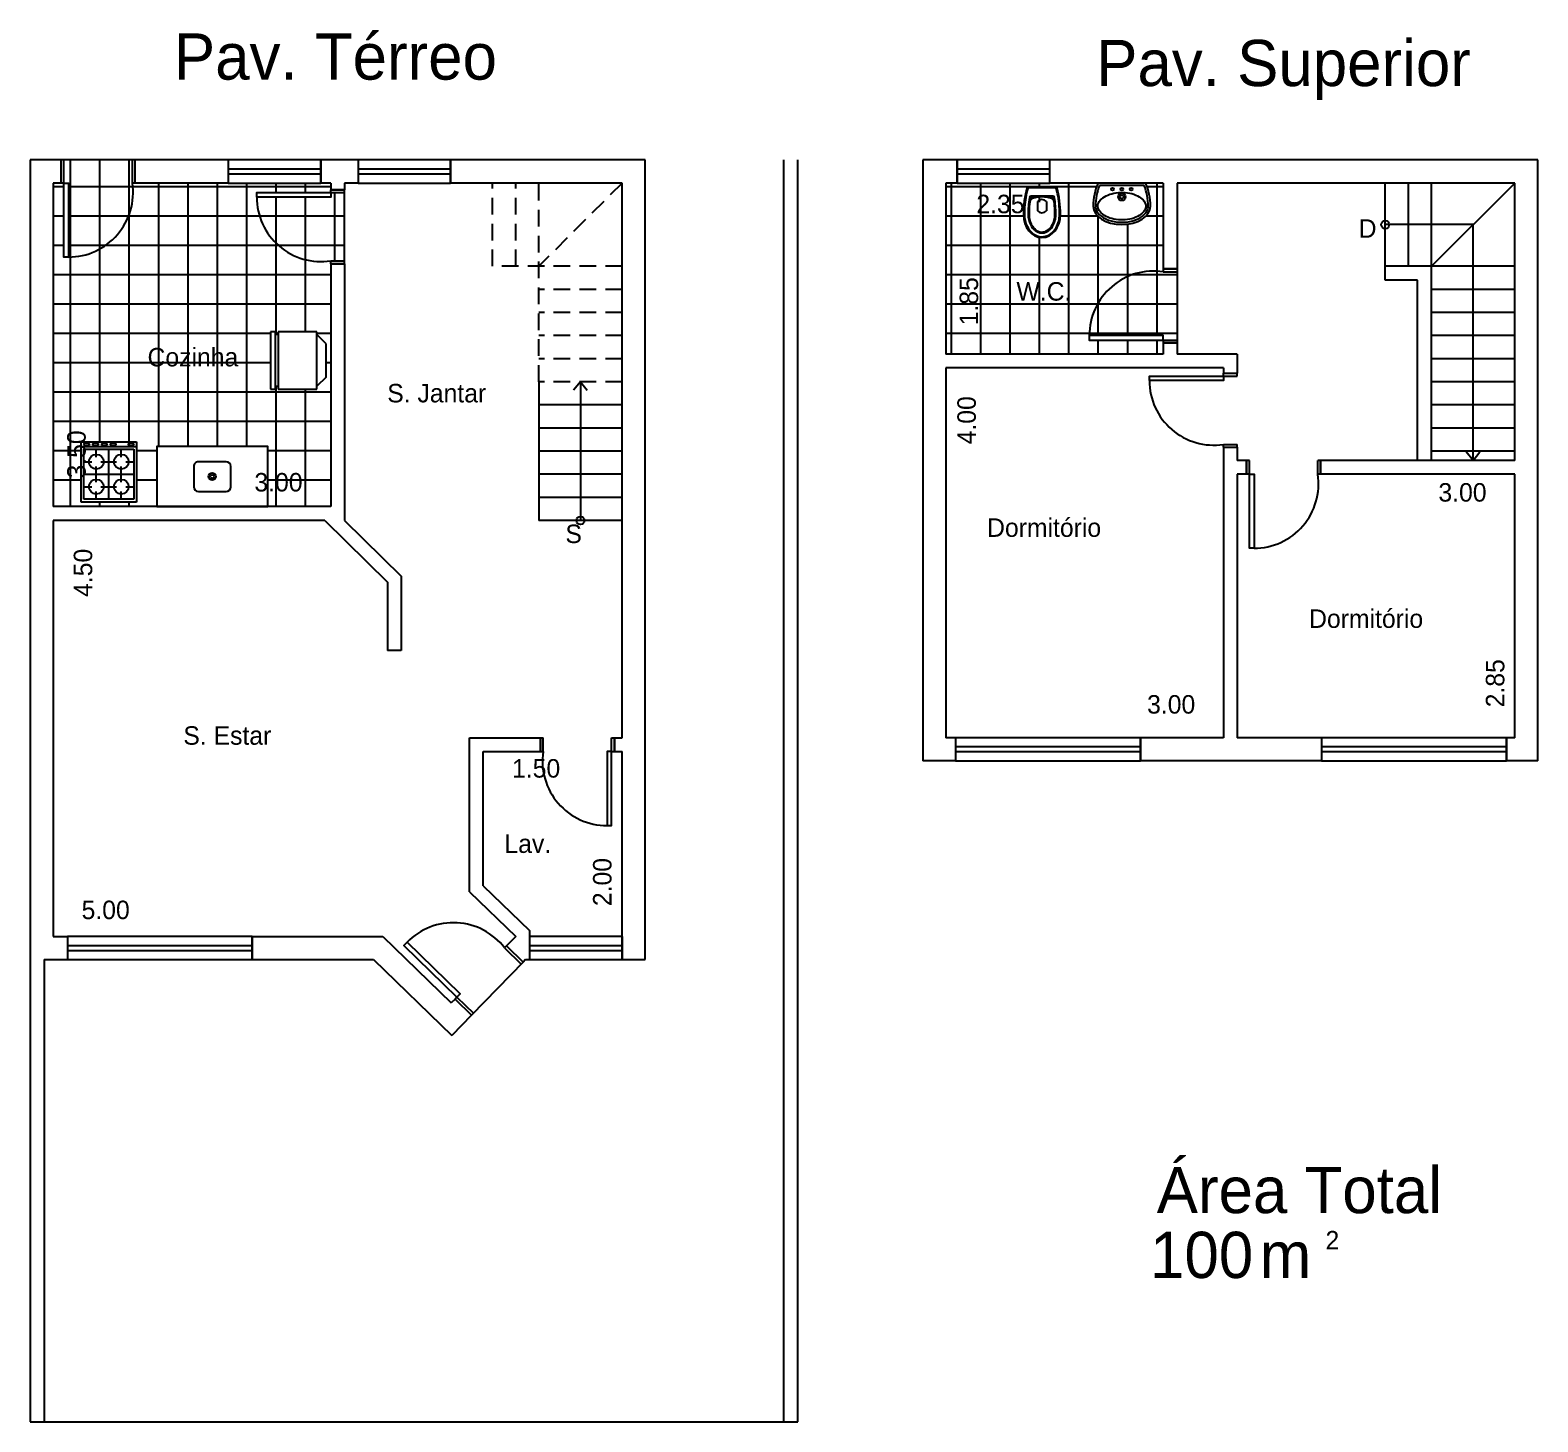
# Model space of a CAD drawing. Extents: x 0 to 16.3, y 0 to 15.1.
import ezdxf

# ---------------------------------------------------------------- set-up
doc = ezdxf.new("R2010")
doc.units = 0
doc.linetypes.add('ACAD_ISO02W100', pattern=[15, 12, -3])
doc.layers.get('0').update_dxf_attribs({"linetype": 'CONTINUOUS'})
doc.layers.get('DEFPOINTS').update_dxf_attribs({"linetype": 'CONTINUOUS'})
for name, color, linetype in [('BLOCO', 5, 'CONTINUOUS'), ('BLOCOS', 5, 'CONTINUOUS'), ('HACHURA', 1, 'CONTINUOUS'), ('PAREDE', 7, 'CONTINUOUS'), ('PONTILHADO', 8, 'ACAD_ISO02W100')]:
    doc.layers.add(name, color=color, linetype=linetype)
doc.styles.add('PADRÃO', font='', dxfattribs={"height": 0.2})
doc.styles.get('PADRÃO').set_extended_font_data('AvantGarde Bk BT')
doc.dimstyles.new('PADRÃOS', dxfattribs={"dimtxt": 0.15, "dimasz": 0.1, "dimexe": 1.25, "dimexo": 0.625, "dimgap": 0.1, "dimtad": 0, "dimjust": 1, "dimzin": 1, "dimdsep": 46, "dimtxsty": 'PADRÃO', "dimcen": 2.5, "dimse1": 1, "dimse2": 1, "dimsd1": 1, "dimsd2": 1, "dimclrt": 1, "dimadec": 0, "dimazin": 0, "dimtfac": 1, "dimtdec": 4, "dimtmove": 0, "dimatfit": 3, "dimfxl": 1, "dimtolj": 1, "dimtzin": 0, "dimarcsym": 0})
pattern_1 = [(0, (-140.8505000979963, -157.7695430990753), (0, 0.3175), []), (90, (-140.8505000979963, -157.7695430990753), (-0.3175, 1.944062586693024e-17), [])]

# ---------------------------------------------------------------- blocks, each defined once
blk = doc.blocks.new('J1')
at = {"layer": 'BLOCO'}
for p, q in [((0, 0.25), (0, 0)), ((1, 0.25), (0, 0.25)), ((1, 0), (1, 0.25)), ((1, 0.1500000000000057), (0, 0.1500000000000057)), ((0, 0.09999999999999432), (1, 0.09999999999999432)), ((0, 0), (1, 0))]:
    blk.add_line(p, q, dxfattribs=at)
blk = doc.blocks.new('P80D25')
at = {"layer": 'BLOCO', "ltscale": 0.015}
for p, q in [((0, 0.2499999999999716), (0, 0)), ((0, 0.25), (0.03000000000000114, 0.25)), ((0.03000000000000114, 0.2499999999999716), (0.03000000000000114, 0)), ((0.7700000000000102, 0.2499999999999716), (0.7700000000000102, -2.842170943040401e-14)), ((0.7700000000000102, 0.2499999999999716), (0.8000000000000114, 0.2499999999999716)), ((0.8000000000000114, 0.2499999999999716), (0.8000000000000114, -2.842170943040401e-14)), ((0, 0), (0.8000000000000114, -2.842170943040401e-14))]:
    blk.add_line(p, q, dxfattribs=at)
at = {"layer": 'BLOCO'}
blk.add_lwpolyline([(0.7700000000000102, 0.2499999999999716), (0.7199999999999989, 0.2499999999999716), (0.7199999999999989, 1.049999999999983), (0.7700000000000102, 1.049999999999983)], close=True, dxfattribs=at)
at = {"layer": 'BLOCO', "ltscale": 0.015}
blk.add_arc((0.7199999999999989, 0.3524374999999793), 0.6975625000000036, 89.99999999999959, 188.444460412286, dxfattribs=at)
blk = doc.blocks.new('P80D15')
at = {"layer": 'BLOCO', "ltscale": 0.015}
for p, q in [((0, 0.1500000000000057), (0, 0)), ((0, 0.1500000000000341), (0.03000000000000114, 0.1500000000000341)), ((0, 2.842170943040401e-14), (0.03000000000000114, 0)), ((0.03000000000000114, 0.1500000000000057), (0.03000000000000114, 0)), ((0.7700000000000102, 0.1500000000000057), (0.7700000000000102, 0)), ((0.7700000000000102, 0.1500000000000057), (0.8000000000000114, 0.1500000000000057)), ((0.7699999999999818, 0), (0.8000000000000114, 0)), ((0.8000000000000114, 0.1500000000000057), (0.8000000000000114, 0))]:
    blk.add_line(p, q, dxfattribs=at)
at = {"layer": 'BLOCO'}
blk.add_lwpolyline([(0.7700000000000102, 0.1500000000000057), (0.7199999999999989, 0.1500000000000057), (0.7199999999999989, 0.950000000000017), (0.7700000000000102, 0.950000000000017)], close=True, dxfattribs=at)
at = {"layer": 'BLOCO', "ltscale": 0.015}
blk.add_arc((0.7199999999999989, 0.2524375000000134), 0.6975625000000036, 89.99999999999959, 188.444460412286, dxfattribs=at)
blk = doc.blocks.new('P80E15')
at = {"layer": 'BLOCO', "ltscale": 0.015}
for p, q in [((0.03000000000000114, 0.1500000000000057), (0, 0.1500000000000057)), ((0, 0.1500000000000057), (0, 0)), ((0.03000000000000114, 2.842170943040401e-14), (0, 0)), ((0.03000000000000114, 0.1500000000000057), (0.03000000000000114, 0)), ((0.8000000000000114, 0.1500000000000341), (0.7700000000000102, 0.1500000000000341)), ((0.7700000000000102, 0.1500000000000057), (0.7700000000000102, 0)), ((0.8000000000000114, 2.842170943040401e-14), (0.7700000000000102, 5.684341886080801e-14)), ((0.8000000000000114, 0.1500000000000057), (0.8000000000000114, 0))]:
    blk.add_line(p, q, dxfattribs=at)
at = {"layer": 'BLOCO'}
blk.add_lwpolyline([(0.03000000000000114, 0.1500000000000057), (0.0800000000000125, 0.1500000000000057), (0.0800000000000125, 0.950000000000017), (0.03000000000000114, 0.950000000000017)], close=True, dxfattribs=at)
at = {"layer": 'BLOCO', "ltscale": 0.015}
blk.add_arc((0.0800000000000125, 0.2524375000000134), 0.6975625000000036, 351.555539587714, 90.00000000000041, dxfattribs=at)
blk = doc.blocks.new('P80E25')
at = {"layer": 'BLOCO', "ltscale": 0.015}
for p, q in [((0.03000000000000114, 0.25), (0, 0.25)), ((0, 0.25), (0, 0)), ((0.03000000000000114, 0.25), (0.03000000000000114, 0)), ((0.8000000000000114, 0.2500000000000284), (0.7700000000000102, 0.2500000000000284)), ((0.7700000000000102, 0.25), (0.7700000000000102, 2.842170943040401e-14)), ((0.8000000000000114, 0.25), (0.8000000000000114, 2.842170943040401e-14)), ((0.8000000000000114, 2.842170943040401e-14), (0, 0))]:
    blk.add_line(p, q, dxfattribs=at)
at = {"layer": 'BLOCO'}
blk.add_lwpolyline([(0.03000000000000114, 0.25), (0.0800000000000125, 0.25), (0.0800000000000125, 1.050000000000011), (0.03000000000000114, 1.050000000000011)], close=True, dxfattribs=at)
at = {"layer": 'BLOCO', "ltscale": 0.015}
blk.add_arc((0.0800000000000125, 0.3524375000000077), 0.6975625000000036, 351.555539587714, 90.00000000000041, dxfattribs=at)
blk = doc.blocks.new('J2')
at = {"layer": 'BLOCO'}
for p, q in [((0, 0.25), (0, 0)), ((2, 0.25), (0, 0.25)), ((2, 0), (2, 0.25)), ((2, 0.1500000000000057), (0, 0.1500000000000057)), ((0, 0.09999999999999432), (2, 0.09999999999999432)), ((0, 0), (2, 0))]:
    blk.add_line(p, q, dxfattribs=at)
blk = doc.blocks.new('BOLA')
at = {"layer": 'PAREDE', "ltscale": 0.015}
blk.add_circle((0, 0), 0.04372254359887506, dxfattribs=at)
blk = doc.blocks.new('SETA')
at = {"layer": 'PAREDE', "ltscale": 0.015}
for q in [(-0.07329951123824685, -0.09103539160554419), (0.07329951123824685, -0.09103539160554419)]:
    blk.add_line((0, 0), q, dxfattribs=at)
blk = doc.blocks.new('*D21')
at = {"layer": 'DEFPOINTS', "color": 0, "linetype": 'ByBlock', "ltscale": 0.015}
for p in [(141.1005000979963, 171.1695430990754), (141.3522945463978, 171.1695430990754), (141.1005000979963, 167.6695430990754)]:
    blk.add_point(p, dxfattribs=at)
at = {"color": 1, "linetype": 'ByBlock', "ltscale": 0.015, "insert": (141.3522945463978, 168.2342409012732), "char_height": 0.2, "attachment_point": 5, "rotation": 90, "style": 'PADRÃO'}
blk.add_mtext('\\A1;3.50', dxfattribs=at)
blk = doc.blocks.new('*D22')
at = {"layer": 'DEFPOINTS', "color": 0, "linetype": 'ByBlock', "ltscale": 0.015}
for p in [(141.1005000979963, 167.9320319878493), (141.1005000979963, 167.6695430990754), (144.1005000979963, 167.6695430990753)]:
    blk.add_point(p, dxfattribs=at)
at = {"color": 1, "linetype": 'ByBlock', "ltscale": 0.015, "insert": (143.5358022957985, 167.9320319878493), "char_height": 0.2, "attachment_point": 5, "style": 'PADRÃO'}
blk.add_mtext('\\A1;3.00', dxfattribs=at)
blk = doc.blocks.new('*D23')
at = {"layer": 'DEFPOINTS', "color": 0, "linetype": 'ByBlock', "ltscale": 0.015}
for p in [(147.037975958657, 165.0195430990753), (147.2505000979963, 165.0195430990753), (147.2505000979963, 163.0195430990754)]:
    blk.add_point(p, dxfattribs=at)
at = {"color": 1, "linetype": 'ByBlock', "ltscale": 0.015, "insert": (147.037975958657, 163.6086227694051), "char_height": 0.2, "attachment_point": 5, "rotation": 90, "style": 'PADRÃO'}
blk.add_mtext('\\A1;2.00', dxfattribs=at)
blk = doc.blocks.new('*D24')
at = {"layer": 'DEFPOINTS', "color": 0, "linetype": 'ByBlock', "ltscale": 0.015}
for p in [(145.7505000979963, 165.0195430990753), (147.2505000979963, 165.0195430990753), (147.2505000979963, 164.8369429400691)]:
    blk.add_point(p, dxfattribs=at)
at = {"color": 1, "linetype": 'ByBlock', "ltscale": 0.015, "insert": (146.3217226254688, 164.8369429400691), "char_height": 0.2, "attachment_point": 5, "style": 'PADRÃO'}
blk.add_mtext('\\A1;1.50', dxfattribs=at)
blk = doc.blocks.new('*D25')
at = {"layer": 'DEFPOINTS', "color": 0, "linetype": 'ByBlock', "ltscale": 0.015}
for p in [(146.1005000979963, 163.3060980085934), (141.1005000979963, 163.0195430990753), (146.1005000979963, 163.0195430990753)]:
    blk.add_point(p, dxfattribs=at)
at = {"color": 1, "linetype": 'ByBlock', "ltscale": 0.015, "insert": (141.6669149331611, 163.3060980085934), "char_height": 0.2, "attachment_point": 5, "style": 'PADRÃO'}
blk.add_mtext('\\A1;5.00', dxfattribs=at)
blk = doc.blocks.new('*D26')
at = {"layer": 'DEFPOINTS', "color": 0, "linetype": 'ByBlock', "ltscale": 0.015}
for p in [(141.1005000979963, 167.5195430990753), (141.1005000979963, 163.0195430990753), (141.423065728707, 163.0195430990753)]:
    blk.add_point(p, dxfattribs=at)
at = {"color": 1, "linetype": 'ByBlock', "ltscale": 0.015, "insert": (141.423065728707, 166.9534029891852), "char_height": 0.2, "attachment_point": 5, "rotation": 90, "style": 'PADRÃO'}
blk.add_mtext('\\A1;4.50', dxfattribs=at)
blk = doc.blocks.new('LAVAT')
at = {"layer": 'BLOCOS'}
for p, q in [((-0.2573623180961135, 0), (0.2573623180960993, 0)), ((-0.2410322495695425, 0.02500000000000568), (0.2410322495695283, 0.02500000000000568))]:
    blk.add_line(p, q, dxfattribs=at)
for centre, radius in [((-2.842170943040401e-14, 0.1500000000000057), 0.04), ((-2.842170943040401e-14, 0.1500000000000057), 0.02), ((-0.09999999999999432, 0.06499999999999773), 0.015), ((0, 0.06499999999999773), 0.015), ((0.09999999999999432, 0.06499999999999773), 0.015)]:
    blk.add_circle(centre, radius, dxfattribs=at)
for centre, radius, start, end in [((0.3099999999999739, 0.25), 0.6200000000000045, 180, 203.779994731564), ((0.3099999999999739, 0.25), 0.5951987399818819, 180.0000000000055, 202.2113997706397), ((-0.3099999999999739, 0.25), 0.5951987399818819, 337.7886002293573, 359.9999999999946), ((-0.3099999999999739, 0.25), 0.6200000000000045, 336.2200052684331, 7.016477563892661e-15)]:
    blk.add_arc(centre, radius, start, end, dxfattribs=at)
blk.add_ellipse((-2.842170943040401e-14, 0.25), major_axis=(0.3100000000000023, 0), ratio=0.645161290322576, start_param=0, end_param=3.141592653589793, dxfattribs=at)
for points, knots in [([(0.2849999999999824, 0.2500000000000284), (0.2849999999999682, 0.300317964642403), (0.2452497040517159, 0.3541887687748044), (0.1008916727811169, 0.4227595909021034), (3.167234224576987e-05, 0.4339558931305021), (-0.1743068501371283, 0.3989778962069579), (-0.2442601782461509, 0.3532994974840165), (-0.2803506487652356, 0.2860131679577762), (-0.2851229441039038, 0.2679846562883483), (-0.285198739981908, 0.2499999999999716)], [0, 0, 0, 0, 0.9361481793933827, 0.9361481793933827, 1.872296358786765, 1.872296358786765, 2.808444538180148, 2.808444538180148, 3.13938546545754, 3.13938546545754, 3.13938546545754, 3.13938546545754]), ([(0.2599999999999625, 0.2500000000000284), (0.2599999999999625, 0.2784978981889878), (0.242078010852012, 0.3126567214920613), (0.1643569005752425, 0.3704649949829673), (0.1030052039381815, 0.3920693254798095), (-0.02877373062847255, 0.4037223597623836), (-0.0976825814684048, 0.3936467971219031), (-0.2034406750199054, 0.3477822861136133), (-0.2396263539294523, 0.3143366745038918), (-0.2661732608932681, 0.2526194074667387), (-0.2627272874450739, 0.2240541362115209), (-0.2158391141528142, 0.162032776211305), (-0.168127663237712, 0.1314918993692231), (-0.04805875393354597, 0.09792981637818343), (0.02266607553652022, 0.095757041570522), (0.1477154277714732, 0.1225128520000851), (0.2007272141554637, 0.1503951910720218), (0.2508407150234859, 0.2045307616155014), (0.2599999999999767, 0.2286312563089723), (0.2599999999999625, 0.2500000000000284)], [0, 0, 0, 0, 0.718091798041799, 0.718091798041799, 1.436183596083598, 1.436183596083598, 2.154275394125397, 2.154275394125397, 2.872367192167196, 2.872367192167196, 3.590458990208995, 3.590458990208995, 4.308550788250794, 4.308550788250794, 5.026642586292593, 5.026642586292593, 5.744734384334392, 5.744734384334392, 6.283185307179586, 6.283185307179586, 6.283185307179586, 6.283185307179586])]:
    blk.add_open_spline(points, degree=3, knots=knots, dxfattribs=at)
blk = doc.blocks.new('VASOSAN')
at = {"layer": 'BLOCOS'}
for p, q in [((-0.04999870165021036, 0.1999637913173729), (-0.04999870165021036, 0.300036208682684)), ((0.05000129834978395, 0.2000000000000171), (0.05000129834978395, 0.3000000000000398)), ((-0.1449592708755176, 0.04000000000002046), (0.1449618675667352, 0.04000000000002046)), ((-0.144958964094414, 0.05000000000001137), (0.144958964094414, 0.05000000000001137)), ((-0.1156907586723577, 0.1400000000000148), (0.1156608751354042, 0.1400000000000148)), ((-0.1156899891503542, 0.1500000000000057), (0.1156563640565906, 0.1500000000000057))]:
    blk.add_line(p, q, dxfattribs=at)
for centre, radius, start, end in [((-1.681254687468936e-05, 0.2500000000000284), 0.07072348561596478, 44.98962509969003, 134.9688828081831), ((-1.681254687468936e-05, 0.2500000000000284), 0.07072348561596478, 225.0311171918169, 315.01037490031), ((-0.1449592708755176, 0.06000000000784667), 0.02, 195.5363314444965, 269.9999999879495), ((-0.1449589640944282, 0.0600000000000307), 0.01, 195.5346797106506, 270), ((-0.1156907586724003, 0.1599999999999966), 0.02, 189.3867869031125, 270.0000000001221), ((-0.1156899891503826, 0.1599999999999113), 0.01, 189.3843767903272, 270.0000000002443), ((0.1156563640566048, 0.1599999999999397), 0.01, 269.9999999999185, 350.5758748885445), ((0.1156608751354185, 0.1600000000000534), 0.02, 269.9999999999593, 350.5771305827586), ((0.1449589640941156, 0.06000000000059913), 0.01, 270.0000000017912, 344.483103753554), ((0.1449618675666784, 0.06000000000008754), 0.02, 270.0000000001221, 344.463668535786)]:
    blk.add_arc(centre, radius, start, end, dxfattribs=at)
for centre, major_axis, ratio, start_param, end_param in [((1.298349786793551e-06, 0.3400000000000034), (0, 0.25), 0.8000000000000114, 4.71238898038469, 7.853981633974483), ((1.298349786793551e-06, 0.3400000000000034), (0, 0.5), 0.4000000000000057, 1.570796326794897, 2.178171401941273), ((1.298349786793551e-06, 0.3400000000000034), (0, 0.5), 0.4000000000000057, 4.10501390519934, 4.71238898038469), ((3.162615456631102e-06, 0.2000000000000171), (-0.1315416254084454, 0), 0.380107846735427, 0, 3.141592653589793)]:
    blk.add_ellipse(centre, major_axis=major_axis, ratio=ratio, start_param=start_param, end_param=end_param, dxfattribs=at)
for points, knots in [([(0.1900012983497845, 0.3400000000000034), (0.1900012983497845, 0.3848761319792686), (0.1797393390216371, 0.4296688513161939), (0.1275724019719462, 0.5345347987748141), (0.06728061332151469, 0.5774883381547511), (-0.05557463358574921, 0.5822833263597715), (-0.1176873313140447, 0.5442092108278018), (-0.1772271428546759, 0.4396819034496957), (-0.1899987016502109, 0.3899119131999385), (-0.1899987016502109, 0.3400000000000034)], [4.71238898038469, 4.71238898038469, 4.71238898038469, 4.71238898038469, 5.268704666077937, 5.268704666077937, 6.251971787216637, 6.251971787216637, 7.235238908355337, 7.235238908355337, 7.853981633974483, 7.853981633974483, 7.853981633974483, 7.853981633974483]), ([(0.1500012983497925, 0.3400000000000034), (0.1500012983497925, 0.3788440209133057), (0.1410350669412708, 0.4175642631073231), (0.09785548235792874, 0.5046356523495774), (0.05186252916044509, 0.5365242863162791), (-0.035906470330346, 0.5428969122828846), (-0.08268716521656927, 0.5186239494114204), (-0.136675398657502, 0.4336095243094746), (-0.1499987016502189, 0.3869668551708401), (-0.1499987016502189, 0.3400000000000034)], [4.71238898038469, 4.71238898038469, 4.71238898038469, 4.71238898038469, 5.267303564860582, 5.267303564860582, 6.225165062483076, 6.225165062483076, 7.18302656010557, 7.18302656010557, 7.853981633974483, 7.853981633974483, 7.853981633974483, 7.853981633974483]), ([(0.1400012983497874, 0.3400000000000034), (0.1400012983497874, 0.3772837390730786), (0.1313244408788421, 0.4146147677288923), (0.08614040026922964, 0.5057958350239744), (0.03502463044166859, 0.5349710805647021), (-0.04931088296146413, 0.5246485128546965), (-0.08846614740087944, 0.4978919085569657), (-0.1301770436703151, 0.4186244413023701), (-0.139998701650228, 0.3793231752999873), (-0.139998701650228, 0.3400000000000034)], [4.71238898038469, 4.71238898038469, 4.71238898038469, 4.71238898038469, 5.266984672173268, 5.266984672173268, 6.376176055750425, 6.376176055750425, 7.268653195712185, 7.268653195712185, 7.853981633974483, 7.853981633974483, 7.853981633974483, 7.853981633974483]), ([(-0.1899987016502109, 0.3400000000000034), (-0.1899987016502109, 0.2628456380244302), (-0.1826597402104682, 0.1857481592563204), (-0.1646350625580055, 0.0962993025843275), (-0.1598779088782436, 0.07633152029333701), (-0.1545936493339752, 0.05732178411361133)], [1.570796326794897, 1.570796326794897, 1.570796326794897, 1.570796326794897, 2.037455774227855, 2.037455774227855, 2.178171373096618, 2.178171373096618, 2.178171373096618, 2.178171373096618]), ([(0.1255213970934932, 0.158362586435743), (0.1304959230626253, 0.1883329397418549), (0.1342856674288981, 0.2197754344096836), (0.1388984311594896, 0.280892952358073), (0.1400012983497874, 0.3104504303007616), (0.1400012983497874, 0.3400000000000034)], [4.319424209334854, 4.319424209334854, 4.319424209334854, 4.319424209334854, 4.526146784234752, 4.526146784234752, 4.71238898038469, 4.71238898038469, 4.71238898038469, 4.71238898038469]), ([(0.1353910129756457, 0.1567256052765629), (0.1406375926198677, 0.1883393074453181), (0.1445703338030171, 0.2215366219332111), (0.1489940345178695, 0.2833246268364178), (0.1500012983497925, 0.3116621455754114), (0.1500012983497925, 0.3400000000000034)], [4.319414935773391, 4.319414935773391, 4.319414935773391, 4.319414935773391, 4.53527739023095, 4.53527739023095, 4.71238898038469, 4.71238898038469, 4.71238898038469, 4.71238898038469]), ([(0.1545944801337669, 0.0573247746568768), (0.1714080019636555, 0.1178830224408784), (0.1827947395838834, 0.188231392050767), (0.1891612343353728, 0.2873542333339003), (0.1900012983497845, 0.3136769834079587), (0.1900012983497845, 0.3400000000000034)], [4.105016649121983, 4.105016649121983, 4.105016649121983, 4.105016649121983, 4.553177186481221, 4.553177186481221, 4.71238898038469, 4.71238898038469, 4.71238898038469, 4.71238898038469])]:
    blk.add_open_spline(points, degree=3, knots=knots, dxfattribs=at)
for points in [[(-0.1499987016502189, 0.3400000000000034), (-0.1499987016502189, 0.2771333061211863), (-0.1449377691834997, 0.2142947379843179), (-0.1354229546785177, 0.1567380311504962)], [(-0.1399987016502138, 0.3400000000000034), (-0.1399987016502138, 0.2776703725988909), (-0.1349701841103865, 0.2153313553609451), (-0.1255561557510418, 0.1583694305881238)]]:
    blk.add_open_spline(points, degree=3, dxfattribs=at)
blk = doc.blocks.new('*D29')
at = {"layer": 'DEFPOINTS', "color": 0, "linetype": 'ByBlock', "ltscale": 0.015}
for p in [(154.1067904047774, 171.1695430990754), (156.4567904047774, 171.1695430990754), (156.4567904047774, 170.9417677054498)]:
    blk.add_point(p, dxfattribs=at)
at = {"color": 1, "linetype": 'ByBlock', "ltscale": 0.015, "insert": (154.6960074377444, 170.9417677054498), "char_height": 0.2, "attachment_point": 5, "style": 'PADRÃO'}
blk.add_mtext('\\A1;2.35', dxfattribs=at)
blk = doc.blocks.new('*D30')
at = {"layer": 'DEFPOINTS', "color": 0, "linetype": 'ByBlock', "ltscale": 0.015}
for p in [(154.1067904047774, 171.1695430990754), (154.3559029308412, 171.1695430990754), (154.1067904047774, 169.3195430990754)]:
    blk.add_point(p, dxfattribs=at)
at = {"color": 1, "linetype": 'ByBlock', "ltscale": 0.015, "insert": (154.3559029308412, 169.8909029891853), "char_height": 0.2, "attachment_point": 5, "rotation": 90, "style": 'PADRÃO'}
blk.add_mtext('\\A1;1.85', dxfattribs=at)
blk = doc.blocks.new('*D31')
at = {"layer": 'DEFPOINTS', "color": 0, "linetype": 'ByBlock', "ltscale": 0.015}
for p in [(154.1067904047774, 169.1695430990754), (154.2095481749547, 165.1695430990754), (154.3313043856958, 165.1695430990754)]:
    blk.add_point(p, dxfattribs=at)
at = {"color": 1, "linetype": 'ByBlock', "ltscale": 0.015, "insert": (154.3313043856958, 168.6034029891853), "char_height": 0.2, "attachment_point": 5, "rotation": 90, "style": 'PADRÃO'}
blk.add_mtext('\\A1;4.00', dxfattribs=at)
blk = doc.blocks.new('*D32')
at = {"layer": 'DEFPOINTS', "color": 0, "linetype": 'ByBlock', "ltscale": 0.015}
for p in [(154.1067904047774, 165.5293194559396), (154.1067904047774, 165.1695430990754), (157.1067904047774, 165.1695430990754)]:
    blk.add_point(p, dxfattribs=at)
at = {"color": 1, "linetype": 'ByBlock', "ltscale": 0.015, "insert": (156.5420926025796, 165.5293194559396), "char_height": 0.2, "attachment_point": 5, "style": 'PADRÃO'}
blk.add_mtext('\\A1;3.00', dxfattribs=at)
blk = doc.blocks.new('*D33')
at = {"layer": 'DEFPOINTS', "color": 0, "linetype": 'ByBlock', "ltscale": 0.015}
for p in [(157.2567904047774, 168.0195430990754), (160.2567904047774, 168.0195430990754), (157.2567904047774, 167.8224385189984)]:
    blk.add_point(p, dxfattribs=at)
at = {"color": 1, "linetype": 'ByBlock', "ltscale": 0.015, "insert": (159.6920926025796, 167.8224385189984), "char_height": 0.2, "attachment_point": 5, "style": 'PADRÃO'}
blk.add_mtext('\\A1;3.00', dxfattribs=at)
blk = doc.blocks.new('*D34')
at = {"layer": 'DEFPOINTS', "color": 0, "linetype": 'ByBlock', "ltscale": 0.015}
for p in [(160.0458261701137, 168.0195430990753), (160.2567904047774, 168.0195430990753), (160.2567904047774, 165.1695430990754)]:
    blk.add_point(p, dxfattribs=at)
at = {"color": 1, "linetype": 'ByBlock', "ltscale": 0.015, "insert": (160.0458261701137, 165.7587601320424), "char_height": 0.2, "attachment_point": 5, "rotation": 90, "style": 'PADRÃO'}
blk.add_mtext('\\A1;2.85', dxfattribs=at)
blk = doc.blocks.new('COZINHA')
at = {"layer": 'HACHURA', "ltscale": 0.015, "style": 'PADRÃO'}
blk.add_text('Cozinha', height=0.2, dxfattribs=at).set_placement((-0.6582467478390299, -0.06847717339962855))
blk = doc.blocks.new('JANTAR')
at = {"layer": 'HACHURA', "ltscale": 0.015, "style": 'PADRÃO'}
blk.add_text('S. Jantar', height=0.2, dxfattribs=at).set_placement((-0.562251810807993, -0.02739128426412663))
blk = doc.blocks.new('ESTAR')
at = {"layer": 'HACHURA', "ltscale": 0.015, "style": 'PADRÃO'}
blk.add_text('S. Estar', height=0.2, dxfattribs=at).set_placement((-0.425116371214699, -0.06847717339962855))
blk = doc.blocks.new('WC')
at = {"layer": 'HACHURA', "ltscale": 0.015, "style": 'PADRÃO'}
blk.add_text('W.C.', height=0.2, dxfattribs=at).set_placement((-0.137135439593294, -0.09586776615662984))
blk = doc.blocks.new('DORMI')
at = {"layer": 'HACHURA', "ltscale": 0.015, "style": 'PADRÃO'}
blk.add_text('Dormitório', height=0.2, dxfattribs=at).set_placement((-0.5164404245072092, -0.06614472024716633))
blk = doc.blocks.new('SUPERIOR')
at = {"layer": 'HACHURA', "ltscale": 0.015, "style": 'PADRÃO'}
blk.add_text('Pav. Superior', height=0.5, dxfattribs=at).set_placement((-1.76903514439141, -0.191736915327283))
blk = doc.blocks.new('TÉRREO')
at = {"layer": 'HACHURA', "ltscale": 0.015, "style": 'PADRÃO'}
blk.add_text('Pav. Térreo', height=0.5, dxfattribs=at).set_placement((-1.919883222733915, -0.2465187923484109))
blk = doc.blocks.new('FOGÃO4B')
at = {"layer": 'BLOCOS'}
for p, q in [((-0.2999999999999972, 0.700000000000017), (0.2999999999999972, 0.700000000000017)), ((-0.2999999999999972, 0.05000000000001137), (-0.2999999999999829, 0.700000000000017)), ((0.2999999999999972, 0.700000000000017), (0.2999999999999972, 0.05000000000001137)), ((-0.2999999999999972, 0.6500000000000057), (0.2999999999999972, 0.6500000000000057)), ((-0.2700000000000244, 0.620000000000033), (0.2700000000000102, 0.620000000000033)), ((-0.2699999999999818, 0.0800000000000125), (-0.2700000000000244, 0.620000000000033)), ((-0.1350000000000051, 0.5350000000000534), (-0.1350000000000193, 0.620000000000033)), ((2.842170943040401e-14, 0.0800000000000125), (-1.4210854715202e-14, 0.620000000000033)), ((0.1350000000000051, 0.5350000000000534), (0.1349999999999909, 0.620000000000033)), ((0.2700000000000102, 0.620000000000033), (0.269999999999996, 0.07999999999995566)), ((-0.2700000000000244, 0.4850000000000421), (-0.1850000000000023, 0.4850000000000421)), ((-0.2700000000000244, 0.3500000000000512), (0.2700000000000102, 0.3500000000000512)), ((-0.1349999999999909, 0.2650000000000716), (-0.1350000000000051, 0.4350000000000307)), ((-0.08500000000000796, 0.4850000000000421), (0.08500000000000796, 0.4850000000000421)), ((0.1350000000000051, 0.2650000000000716), (0.1350000000000051, 0.4350000000000307)), ((0.1850000000000023, 0.4850000000000421), (0.2700000000000102, 0.4850000000000421)), ((-0.2700000000000244, 0.2150000000000603), (-0.1850000000000023, 0.2150000000000603)), ((-0.1349999999999767, 0.0800000000000125), (-0.1349999999999767, 0.1650000000000489)), ((-0.08500000000000796, 0.2150000000000603), (0.08500000000000796, 0.2150000000000603)), ((0.1350000000000335, 0.0800000000000125), (0.1350000000000193, 0.1650000000000489)), ((0.1850000000000023, 0.2150000000000603), (0.2700000000000102, 0.2150000000000603)), ((0.2999999999999972, 0.05000000000001137), (-0.2999999999999972, 0.05000000000001137)), ((0.269999999999996, 0.07999999999995566), (-0.2699999999999818, 0.0800000000000125))]:
    blk.add_line(p, q, dxfattribs=at)
for centre in [(-0.1350000000000051, 0.4850000000000421), (0.1350000000000051, 0.4850000000000421), (-0.1350000000000051, 0.2150000000000603), (0.1350000000000051, 0.2150000000000603)]:
    blk.add_circle(centre, 0.08, dxfattribs=at)
for centre in [(-0.2399999999999949, 0.6750000000000114), (-0.1439999999999912, 0.6750000000000114), (-0.04800000000000182, 0.6750000000000114), (0.04800000000000182, 0.6750000000000114), (0.2400000000000091, 0.6750000000000114)]:
    blk.add_ellipse(centre, major_axis=(-0.03000000000000114, 0), ratio=0.499999999999981, dxfattribs=at)
blk = doc.blocks.new('PIA')
at = {"layer": 'BLOCOS'}
blk.add_lwpolyline([(-0.6000000000000085, 0), (0.5999999999999943, 0), (0.5999999999999943, 0.6500000000000057), (-0.6000000000000085, 0.6500000000000057)], close=True, dxfattribs=at)
blk.add_lwpolyline([(-0.1500000000000199, 0.1649999999999352), (0.1500000000000057, 0.1649999999999636, 0.414213562373095), (0.2000000000000028, 0.214999999999975), (0.2000000000000028, 0.4349999999999454, 0.414213562373095), (0.1500000000000057, 0.4849999999999568), (-0.1500000000000057, 0.4849999999999852, 0.4142135623731188), (-0.2000000000000028, 0.4349999999999739), (-0.2000000000000171, 0.2149999999999466, 0.4142135623730711)], format="xyb", close=True, dxfattribs=at)
for radius in [0.04, 0.02]:
    blk.add_circle((0, 0.3249999999999886), radius, dxfattribs=at)
blk = doc.blocks.new('GELAD')
at = {"layer": 'BLOCOS'}
for p, q in [((0.3100000000000023, 0.6499999999999773), (-0.3100000000000023, 0.6499999999999773)), ((-0.3100000000000023, 0.6499999999999773), (-0.3100000000000023, 0.5999999999999659)), ((0.3100000000000023, 0.5999999999999659), (-0.3100000000000023, 0.5999999999999659)), ((0.3100000000000023, 0.5699999999999648), (-0.3100000000000023, 0.5699999999999648)), ((-0.3100000000000023, 0.5699999999999648), (-0.3100000000000023, 0.1499999999999773)), ((-0.2800000000000011, 0.5999999999999659), (-0.2799999999999869, 0.5699999999999932)), ((0.2800000000000153, 0.5699999999999932), (0.2800000000000011, 0.5999999999999659)), ((0.3100000000000165, 0.5999999999999659), (0.3100000000000023, 0.6499999999999773)), ((0.3100000000000023, 0.1499999999999773), (0.3100000000000165, 0.5699999999999648)), ((-0.3100000000000023, 0.1499999999999773), (0.3100000000000023, 0.1499999999999773)), ((-0.1800000000000068, 0.05000000000001137), (-0.2800000000000011, 0.1500000000000057)), ((-0.1800000000000068, 0.05000000000001137), (0.1800000000000068, 0.04999999999998295)), ((0.1800000000000068, 0.04999999999998295), (0.2800000000000011, 0.1499999999999773))]:
    blk.add_line(p, q, dxfattribs=at)
blk = doc.blocks.new('AREA')
at = {"layer": 'HACHURA', "ltscale": 0.1, "style": 'PADRÃO'}
for s, p in [('Área Total', (-2.498118662321986, 0.432649720527877)), ('m', (-1.383981738905476, -0.2692598737472736))]:
    blk.add_text(s, height=0.5, dxfattribs=at).set_placement(p)
at = {"layer": 'HACHURA', "ltscale": 0.015, "style": 'PADRÃO'}
blk.add_text('2', height=0.2, dxfattribs=at).set_placement((-0.6730096243244077, 0.03971876221811499))
blk.add_attdef('100', (-2.57025748884891, -0.2692836984217877), '', height=0.5, dxfattribs=at)

msp = doc.modelspace()

# ---------------------------------------------------------------- hatches: boundary and pattern name
at = {"layer": 'HACHURA', "ltscale": 0.015}
h = msp.add_hatch(dxfattribs=at)
h.set_pattern_fill('NET', color=256, scale=0.1, style=0)
h.set_pattern_definition(pattern_1)
h.paths.add_polyline_path([(2.449999999999989, 13.24797948361913, 0.4580704259902414), (3.250000000000034, 12.55797948361914), (3.399999999999978, 12.55797948361914), (3.400000000000006, 13.29797948361914), (3.25, 13.29797948361914), (3.25, 13.24797948361913)])
h.paths.add_polyline_path([(1.105060164573729, 13.40000000000012), (1.105060164573729, 13.65000000000007), (0.3650601645737198, 13.65000000000009), (0.3650601645737197, 13.40000000000009), (0.415060164573731, 13.40000000000009), (0.415060164573731, 12.60000000000008, 0.4580704259902399)])
h.paths.add_polyline_path([(0.4150601645737312, 12.60000000000008), (0.3650601645737196, 12.60000000000008), (0.3650601645737197, 13.40000000000009), (0.3350601645737186, 13.40000000000009), (0.25, 13.40000000000006), (0.25, 9.90000000000006), (1.368650521669892, 9.90000000000005), (1.368650521669892, 10.55000000000004), (2.568650521669895, 10.55000000000004), (2.568650521669895, 9.900000000000041), (3.25, 9.900000000000034), (3.250000000000028, 12.52797948361913), (3.249999999999972, 12.55797948361913, -0.4580704259902137), (2.449999999999989, 13.24797948361913), (2.449999999999989, 13.29797948361914), (3.25, 13.29797948361915), (3.25, 13.32797948361915), (3.25, 13.40000000000006), (3.142761242668911, 13.40000000000009), (2.142761242668911, 13.40000000000009), (1.13506016457373, 13.40000000000009), (1.105060164573737, 13.40000000000006, -0.458070425990214)])
h.paths.add_polyline_path([(2.600000000000049, 11.79153003296624), (2.650000000000058, 11.79153003296626), (2.650000000000059, 11.76153003296624), (2.680000000000059, 11.76153003296625), (2.680000000000059, 11.79153003296626), (3.100000000000047, 11.79153003296625), (3.100000000000047, 11.76153003296625), (3.200000000000043, 11.66153003296626), (3.200000000000019, 11.30153003296624), (3.100000000000056, 11.20153003296628), (3.100000000000056, 11.17153003296625), (2.680000000000069, 11.17153003296624), (2.680000000000068, 11.20153003296625), (2.650000000000067, 11.20153003296624), (2.650000000000067, 11.17153003296624), (2.600000000000056, 11.17153003296624)], flags=16)
h.paths.add_polyline_path([(1.150141726340408, 10.60000000000008), (1.150141726340408, 9.950000000000076), (0.5501417263404136, 9.950000000000074), (0.5501417263404278, 10.60000000000008)], flags=16)
edge = h.paths.add_edge_path(flags=0)
edge.add_ellipse((1.09014172634042, 10.57500000000007), major_axis=(-0.03000000000000114, 0), ratio=0.499999999999981, start_angle=0, end_angle=360)
edge = h.paths.add_edge_path(flags=0)
edge.add_ellipse((0.8981417263404126, 10.57500000000007), major_axis=(-0.03000000000000114, 0), ratio=0.499999999999981, start_angle=0, end_angle=360)
h.paths.add_polyline_path([(0.3476735692806895, 10.15000000000006), (0.3476735692806895, 10.77939560439566), (0.6559153275224479, 10.77939560439566), (0.6559153275224479, 10.15000000000006)], flags=24)
h.paths.add_polyline_path([(2.370604395604399, 10.31660976789484), (3.000000000000004, 10.31660976789484), (3.000000000000004, 10.00836800965309), (2.370604395604399, 10.00836800965309)], flags=25)
h.paths.add_polyline_path([(1.225467350320418, 11.36076377645768), (2.343599218452287, 11.36076377645768), (2.343599218452287, 11.67312641382032), (1.225467350320418, 11.67312641382032)], flags=24)
h = msp.add_hatch(dxfattribs=at)
h.set_pattern_fill('NET', color=256, scale=0.1, style=0)
h.set_pattern_definition(pattern_1)
edge = h.paths.add_edge_path()
edge.add_line((12.25239494244101, 12.44043292094291), (12.25239494244101, 12.4704329209429))
edge.add_line((12.25239494244101, 12.4704329209429), (12.25239494244104, 13.40000000000006))
edge.add_line((12.25239494244104, 13.40000000000006), (12.06130410151962, 13.40000000000006))
edge.add_arc((11.49394178341944, 13.15000000000007), 0.620000000000003, -6.821210263296962e-13, 23.779994731411477, ccw=False)
edge.add_ellipse((11.80394178341944, 13.15000000000006), major_axis=(-0.3100000000000023, 4.718663068788188e-15), ratio=0.645161290322576, start_angle=0, end_angle=180, ccw=False)
edge.add_arc((12.11394178341939, 13.15000000000006), 0.6200000000000048, 156.2200052685877, 179.9999999999603, ccw=False)
edge.add_line((11.54657946531921, 13.40000000000006), (11.02446640037229, 13.40000000000006))
edge.add_line((11.02446640037229, 13.40000000000006), (10.02446640037229, 13.40000000000006))
edge.add_line((10.02446640037229, 13.40000000000006), (9.902394942441047, 13.40000000000006))
edge.add_line((9.902394942441047, 13.40000000000006), (9.902394942441049, 11.55000000000007))
edge.add_line((9.902394942441049, 11.55000000000007), (12.25239494244104, 11.55000000000004))
edge.add_line((12.25239494244104, 11.55000000000004), (12.25239494244107, 11.67043292094289))
edge.add_line((12.25239494244107, 11.67043292094289), (12.25239494244104, 11.70043292094289))
edge.add_line((12.25239494244104, 11.70043292094289), (11.45239494244103, 11.70043292094289))
edge.add_line((11.45239494244103, 11.70043292094289), (11.45239494244103, 11.7504329209429))
edge.add_arc((12.14995744244104, 11.7504329209429), 0.6975625000000039, 81.5555395877164, 180, ccw=False)
edge = h.paths.add_edge_path(flags=16)
edge.add_ellipse((10.94059079216975, 13.06000000000006), major_axis=(-6.91399791152153e-15, -0.25), ratio=0.8000000000000114, start_angle=270, end_angle=450, ccw=False)
edge.add_ellipse((10.94059079216975, 13.06000000000006), major_axis=(-1.382799582304306e-14, -0.5), ratio=0.4000000000000057, start_angle=235.1999716104384, end_angle=270, ccw=False)
edge.add_arc((10.79563022295288, 13.34000000000005), 0.0199999999999986, 90.0000000000407, 168.1772623965934, ccw=False)
edge.add_line((10.79563022295286, 13.36000000000005), (11.08555136139506, 13.36000000000004))
edge.add_arc((11.08555136139288, 13.34000000000004), 0.01999999999999963, 11.822737111864512, 89.9999999937661, ccw=False)
edge.add_ellipse((10.94059079216975, 13.06000000000006), major_axis=(-1.382799582304306e-14, -0.5), ratio=0.4000000000000057, start_angle=90, end_angle=124.80002838732861, ccw=False)
h.paths.add_polyline_path([(10.15239494244106, 13.32634548549538), (10.83082900837512, 13.32634548549538), (10.83082900837512, 13.01810372725362), (10.15239494244106, 13.01810372725362)], flags=24)
h.paths.add_polyline_path([(9.997523952021314, 11.80000000000008), (9.997523952021314, 12.44271978021986), (10.30549098498835, 12.44271978021986), (10.30549098498835, 11.80000000000008)], flags=24)
h.paths.add_polyline_path([(10.60835185609509, 12.07227583866783), (11.32085185609509, 12.07227583866783), (11.32085185609509, 12.38422638811838), (10.60835185609509, 12.38422638811838)], flags=24)
h = msp.add_hatch(dxfattribs=at)
h.set_pattern_fill('NET', color=256, scale=0.1, style=0)
h.set_pattern_definition(pattern_1)
h.paths.add_polyline_path([(11.45239494244103, 11.7504329209429), (12.25239494244104, 11.7504329209429), (12.25239494244104, 11.70043292094289), (12.40239494244105, 11.70043292094289), (12.40239494244102, 12.44043292094289), (12.25239494244108, 12.4404329209429, 0.458070425990242)])

# ---------------------------------------------------------------- linework, layer by layer
for p, q in [((3.399999999999977, 12.52797948361913), (3.400000000000006, 13.29797948361912)), ((12.40239494244102, 12.4704329209429), (12.40239494244105, 11.70043292094289))]:
    msp.add_line(p, q, dxfattribs=at)
at = {"layer": 'PAREDE'}
for p, q in [((0, 13.65000000000009), (0, 0)), ((0.3350601645737186, 13.65000000000006), (0, 13.65000000000009)), ((2.142761242668911, 13.65000000000009), (1.13506016457373, 13.65000000000006)), ((3.546611701961922, 13.65000000000009), (3.142761242668911, 13.65000000000009)), ((6.650000000000006, 13.65000000000006), (4.54661170196195, 13.65000000000009)), ((6.650000000000006, 5.000000000000057), (6.650000000000006, 13.65000000000006)), ((8.149999999999977, 5.684341886080801e-14), (8.150000000000006, 13.65000000000006)), ((8.300000000000011, 5.684341886080801e-14), (8.300000000000011, 13.65000000000006)), ((10.02446640037229, 13.65000000000012), (9.652394942441049, 13.65000000000009)), ((16.30239494244105, 13.65000000000006), (11.02446640037229, 13.65000000000012)), ((16.30239494244105, 7.150000000000119), (16.30239494244105, 13.65000000000006)), ((0.25, 13.40000000000006), (0.25, 9.900000000000063)), ((0.335060164573747, 13.40000000000009), (0.25, 13.40000000000006)), ((2.142761242668911, 13.40000000000009), (1.13506016457373, 13.40000000000009)), ((3.25, 13.40000000000006), (3.142761242668911, 13.40000000000009)), ((3.25, 13.40000000000006), (3.250000000000028, 13.32797948361917)), ((3.400000000000006, 13.40000000000006), (3.400000000000006, 13.32797948361915)), ((3.54661170196195, 13.40000000000009), (3.400000000000006, 13.40000000000006)), ((6.400000000000006, 13.40000000000006), (4.54661170196195, 13.40000000000009)), ((6.400000000000006, 7.400000000000063), (6.400000000000006, 13.40000000000006)), ((9.902394942441049, 13.40000000000009), (9.90239494244102, 11.55000000000004)), ((9.902394942441049, 13.40000000000006), (9.902394942441049, 11.55000000000007)), ((10.02446640037229, 13.40000000000006), (9.902394942441049, 13.40000000000006)), ((12.25239494244104, 13.40000000000006), (11.02446640037229, 13.40000000000006)), ((12.25239494244104, 13.40000000000009), (12.25239494244107, 12.4704329209429)), ((16.05239494244108, 13.40000000000009), (12.40239494244105, 13.40000000000006)), ((12.40239494244105, 13.40000000000009), (12.40239494244105, 12.4704329209429)), ((16.05239494244105, 13.40000000000006), (13.05239494244105, 13.40000000000006)), ((14.65239494244102, 12.35000000000005), (14.65239494244105, 13.40000000000006)), ((14.90239494244108, 12.50000000000006), (14.90239494244105, 13.40000000000006)), ((15.15239494244108, 10.40000000000012), (15.15239494244105, 13.40000000000006)), ((16.05239494244105, 10.40000000000009), (16.05239494244105, 13.40000000000006)), ((15.60239494244107, 12.95000000000007), (14.65239494244105, 12.95000000000005)), ((15.60239494244107, 10.40000000000012), (15.60239494244107, 12.95000000000007)), ((3.250000000000028, 12.52797948361913), (3.25, 9.900000000000034)), ((3.400000000000006, 12.52797948361913), (3.400000000000006, 9.750000000000085)), ((16.05239494244105, 12.50000000000006), (14.65239494244105, 12.50000000000006)), ((15.00239494244104, 12.35000000000008), (14.65239494244102, 12.35000000000005)), ((15.00239494244107, 10.40000000000012), (15.00239494244104, 12.35000000000008)), ((16.05239494244105, 12.25000000000006), (15.15239494244108, 12.25000000000006)), ((16.05239494244105, 12.00000000000006), (15.15239494244108, 12.00000000000006)), ((16.05239494244105, 11.75000000000006), (15.15239494244108, 11.75000000000006)), ((12.25239494244107, 11.67043292094289), (12.25239494244104, 11.55000000000004)), ((12.40239494244105, 11.67043292094289), (12.40239494244105, 11.55000000000004)), ((12.25239494244101, 11.55000000000004), (9.902394942441049, 11.55000000000007)), ((13.05239494244105, 11.55000000000007), (12.40239494244105, 11.55000000000004)), ((13.05239494244105, 11.55000000000007), (13.05239494244105, 11.34253081180688)), ((16.05239494244105, 11.50000000000006), (15.15239494244108, 11.50000000000006)), ((12.90239494244105, 11.40000000000006), (9.902394942441049, 11.40000000000006)), ((9.902394942441049, 11.40000000000009), (9.902394942441049, 7.400000000000091)), ((9.902394942441077, 11.40000000000009), (9.902394942441049, 9.900000000000063)), ((12.90239494244105, 11.40000000000006), (12.90239494244105, 11.34253081180685)), ((16.05239494244105, 11.25000000000006), (15.15239494244108, 11.25000000000006)), ((6.400000000000006, 11.00000000000006), (5.500000000000028, 11.00000000000006)), ((6.400000000000006, 11.00000000000006), (5.500000000000028, 11.00000000000006)), ((16.05239494244105, 11.00000000000006), (15.15239494244108, 11.00000000000006)), ((16.05239494244105, 11.00000000000006), (15.15239494244108, 11.00000000000006)), ((6.400000000000006, 10.75000000000006), (5.500000000000028, 10.75000000000006)), ((16.05239494244105, 10.75000000000006), (15.15239494244108, 10.75000000000006)), ((6.400000000000006, 10.50000000000006), (5.500000000000028, 10.50000000000006)), ((12.90239494244105, 10.54253081180687), (12.90239494244105, 7.400000000000091)), ((13.05239494244105, 10.54253081180687), (13.05239494244108, 10.40000000000009)), ((16.05239494244105, 10.50000000000006), (15.15239494244108, 10.50000000000006)), ((13.15328126436381, 10.40000000000009), (13.05239494244105, 10.40000000000009)), ((16.05239494244105, 10.40000000000009), (13.95328126436385, 10.40000000000009)), ((6.400000000000006, 10.25000000000006), (5.500000000000028, 10.25000000000006)), ((13.05239494244108, 10.25000000000011), (13.05239494244105, 7.400000000000091)), ((13.15328126436381, 10.25000000000011), (13.05239494244105, 10.25000000000009)), ((16.05239494244105, 10.25000000000009), (13.95328126436385, 10.25000000000011)), ((16.05239494244105, 10.25000000000006), (15.15239494244108, 10.25000000000006)), ((16.05239494244105, 7.400000000000091), (16.05239494244105, 10.25000000000009)), ((6.400000000000006, 10.00000000000006), (5.500000000000028, 10.00000000000006)), ((3.25, 9.900000000000034), (0.25, 9.900000000000063)), ((3.186371106024609, 9.750000000000114), (0.25, 9.750000000000057)), ((0.25, 9.750000000000085), (0.25, 5.250000000000057)), ((6.400000000000006, 9.750000000000057), (5.500000000000028, 9.750000000000057)), ((4.75, 7.400000000000091), (5.517614559527573, 7.400000000000063)), ((4.75, 5.734641798989628), (4.75, 7.400000000000091)), ((6.317614559527556, 7.400000000000063), (6.400000000000006, 7.400000000000063)), ((10.00515271261835, 7.400000000000091), (9.902394942441049, 7.400000000000091)), ((12.90239494244105, 7.400000000000091), (12.00515271261835, 7.400000000000091)), ((13.96445551199258, 7.400000000000091), (13.05239494244105, 7.400000000000091)), ((16.05239494244105, 7.400000000000091), (15.96445551199258, 7.400000000000091)), ((4.900000000000006, 7.250000000000057), (5.517614559527544, 7.250000000000057)), ((4.900000000000006, 5.798148734159213), (4.900000000000006, 7.250000000000057)), ((6.317614559527527, 7.250000000000057), (6.400000000000006, 7.250000000000057)), ((6.400000000000006, 5.250000000000057), (6.400000000000006, 7.250000000000057)), ((10.00515271261835, 7.150000000000091), (9.652394942441049, 7.150000000000091)), ((13.96445551199258, 7.150000000000148), (12.00515271261835, 7.150000000000119)), ((16.30239494244105, 7.150000000000119), (15.96445551199255, 7.150000000000148)), ((0.25, 5.250000000000057), (0.402102969138241, 5.250000000000057)), ((2.402102969138241, 5.250000000000057), (3.813203618961126, 5.250000000000057)), ((0.1500000000000341, 5.000000000000057), (0.402102969138241, 5.000000000000085)), ((0.1500000000000341, 5.000000000000057), (0.1500000000000057, 0)), ((2.402102969138241, 5.000000000000057), (3.711926973355219, 5.000000000000028)), ((5.355844891949459, 5.000000000000085), (5.400000000000006, 5.000000000000085)), ((6.400000000000006, 5.000000000000057), (6.650000000000006, 5.000000000000057)), ((0, 0), (8.300000000000011, 5.684341886080801e-14))]:
    msp.add_line(p, q, dxfattribs=at)
at = {"layer": 'PAREDE', "ltscale": 0.015}
for p, q in [((0.3350601645737186, 13.40000000000006), (0.3350601645737186, 13.65000000000009)), ((1.13506016457373, 13.40000000000006), (1.13506016457373, 13.65000000000009)), ((2.142761242668911, 13.65000000000009), (2.142761242668911, 13.40000000000006)), ((3.142761242668911, 13.65000000000009), (3.142761242668911, 13.40000000000006)), ((3.546611701961922, 13.65000000000006), (3.546611701961922, 13.40000000000003)), ((4.546611701961922, 13.65000000000006), (4.546611701961922, 13.40000000000003)), ((9.652394942441049, 13.65000000000009), (9.652394942441049, 7.150000000000091)), ((10.02446640037229, 13.40000000000006), (10.02446640037229, 13.65000000000006)), ((11.02446640037229, 13.40000000000006), (11.02446640037229, 13.65000000000006)), ((16.05239494244105, 13.40000000000006), (15.15239494244105, 12.50000000000006)), ((3.400000000000006, 13.32797948361915), (3.25, 13.32797948361915)), ((3.400000000000006, 12.52797948361913), (3.25, 12.52797948361913)), ((12.40239494244105, 12.47043292094287), (12.25239494244101, 12.47043292094287)), ((12.40239494244105, 11.67043292094286), (12.25239494244101, 11.67043292094286)), ((12.40239494244105, 11.65114458165166), (12.40239494244105, 11.65114458165166)), ((5.500000000000028, 11.25000000000006), (5.500000000000028, 9.750000000000057)), ((5.950000000000017, 11.25000000000006), (5.950000000000017, 9.750000000000057)), ((12.90239494244105, 11.34253081180688), (13.05239494244105, 11.34253081180688)), ((12.90239494244105, 10.54253081180687), (13.05239494244105, 10.54253081180687)), ((13.15328126436381, 10.40000000000009), (13.15328126436381, 10.25000000000009)), ((13.95328126436382, 10.40000000000009), (13.95328126436382, 10.25000000000009)), ((3.186371106024609, 9.750000000000114), (3.8621412523392, 9.083601698668161)), ((3.400000000000006, 9.750000000000085), (4.012141252339205, 9.146348162228406)), ((4.012141252339205, 9.146348162228406), (4.012141252339205, 8.344025922122825)), ((3.8621412523392, 9.083601698668161), (3.8621412523392, 8.344025922122825)), ((4.012141252339205, 8.344025922122825), (3.8621412523392, 8.344025922122853)), ((5.517614559527544, 7.400000000000063), (5.517614559527544, 7.250000000000057)), ((6.317614559527556, 7.400000000000063), (6.317614559527556, 7.250000000000057)), ((10.00515271261835, 7.400000000000091), (10.00515271261835, 7.150000000000119)), ((12.00515271261835, 7.400000000000091), (12.00515271261835, 7.150000000000119)), ((13.96445551199258, 7.400000000000091), (13.96445551199258, 7.150000000000119)), ((15.96445551199258, 7.400000000000091), (15.96445551199258, 7.150000000000119)), ((4.75, 5.734641798989628), (5.25, 5.250000000000057)), ((4.900000000000006, 5.798148734159213), (5.400000000000006, 5.313506935169727)), ((0.402102969138241, 5.250000000000057), (0.402102969138241, 5.000000000000028)), ((2.402102969138241, 5.250000000000057), (2.402102969138241, 5.000000000000028)), ((3.813203618961126, 5.250000000000057), (4.554007155643774, 4.531951282568627)), ((5.25, 5.250000000000057), (5.15092097842637, 5.147781184185789)), ((5.400000000000006, 5.313506935169727), (5.400000000000006, 5.000000000000028)), ((6.400000000000006, 5.250000000000057), (6.400000000000006, 5.000000000000028)), ((5.150920978426313, 5.147781184185845), (5.330433157784199, 4.973782973096803)), ((3.711926973355219, 5.000000000000028), (4.55952112391256, 4.178440892121671)), ((5.355844891949459, 5.000000000000085), (5.330433157784228, 4.973782973096718)), ((4.594126702941395, 4.573342210240639), (4.554007155643802, 4.531951282568656)), ((4.594126702941395, 4.573342210240639), (4.773638882299281, 4.399343999151597)), ((4.773638882299252, 4.399343999151569), (4.55952112391256, 4.178440892121671))]:
    msp.add_line(p, q, dxfattribs=at)
at = {"layer": 'PONTILHADO', "ltscale": 0.015}
for p, q in [((5, 12.50000000000006), (5, 13.40000000000006)), ((5.250000000000028, 12.50000000000006), (5.25, 13.40000000000006)), ((5.500000000000057, 11.25000000000006), (5.5, 13.40000000000006)), ((6.400000000000006, 13.40000000000006), (5.5, 12.50000000000006)), ((6.400000000000006, 12.50000000000006), (5, 12.50000000000006)), ((6.400000000000006, 12.25000000000006), (5.500000000000028, 12.25000000000006)), ((6.400000000000006, 12.00000000000006), (5.500000000000028, 12.00000000000006)), ((6.400000000000006, 11.75000000000006), (5.500000000000028, 11.75000000000006)), ((6.400000000000006, 11.50000000000006), (5.500000000000028, 11.50000000000006)), ((6.400000000000006, 11.25000000000006), (5.500000000000028, 11.25000000000006))]:
    msp.add_line(p, q, dxfattribs=at)

# ---------------------------------------------------------------- block references
at = {"layer": 'HACHURA', "ltscale": 0.015}
for name, p in [('TÉRREO', (3.474470264813135, 14.7654758233503)), ('SUPERIOR', (13.29624341998897, 14.64078633510925)), ('J1', (10.02446640037229, 13.40000000000006)), ('WC', (10.80173729568838, 12.22411887954974)), ('COZINHA', (1.927395416840767, 11.48555963117599)), ('JANTAR', (4.423304105159275, 11.05473338163387)), ('FOGÃO4B', (0.8501417263404107, 9.900000000000063)), ('PIA', (1.9686505216699, 9.900000000000034)), ('DORMI', (10.86336461556962, 9.639161382297033)), ('DORMI', (14.34531121953384, 8.654415717798742)), ('ESTAR', (2.081463876053022, 7.392710303174113)), ('J2', (10.00515271261835, 7.150000000000091)), ('J2', (13.96445551199258, 7.150000000000148))]:
    msp.add_blockref(name, p, dxfattribs=at)
for name, p, rotation in [('LAVAT', (11.80394178341942, 13.40000000000006), 179.9999999999991), ('VASOSAN', (10.94059209051954, 13.40000000000006), 179.9999999999984), ('P80E15', (12.40239494244105, 11.67043292094289), 90), ('GELAD', (3.250000000000028, 11.48153003296625), 90.00000000000084), ('P80D15', (13.05239494244105, 10.54253081180687), 90), ('P80D15', (13.95328126436382, 10.40000000000009), 180)]:
    msp.add_blockref(name, p, dxfattribs=dict(at, rotation=rotation))
msp.add_blockref('AREA', (14.67947445649821, 1.825192160035044), dxfattribs=at).add_auto_attribs({'100': '100'})
at = {"layer": 'PAREDE', "ltscale": 0.015}
for name, p, rotation in [('P80D25', (1.13506016457373, 13.65000000000006), 180), ('P80D15', (3.400000000000006, 12.52797948361913), 90), ('SETA', (15.60239494244107, 10.40000000000012), 180), ('P80E15', (6.317614559527556, 7.400000000000063), 180), ('P80E25', (4.773638882299281, 4.399343999151597), 45.89361303604634)]:
    msp.add_blockref(name, p, dxfattribs=dict(at, rotation=rotation))
for name, p in [('J1', (2.142761242668911, 13.40000000000009)), ('J1', (3.54661170196195, 13.40000000000009)), ('BOLA', (14.65239494244105, 12.95000000000005)), ('SETA', (5.950000000000017, 11.25000000000006)), ('BOLA', (5.950000000000017, 9.750000000000057)), ('J2', (0.402102969138241, 5.000000000000028)), ('J1', (5.400000000000006, 5.000000000000085))]:
    msp.add_blockref(name, p, dxfattribs=at)

# ---------------------------------------------------------------- texts
at = {"layer": 'HACHURA', "ltscale": 0.015, "style": 'PADRÃO'}
for s, p in [('D', (14.3649638642465, 12.80854780662656)), ('S', (5.787464857958469, 9.505695828902589)), ('Lav.', (5.128254346214675, 6.154050024132005))]:
    msp.add_text(s, height=0.2, dxfattribs=at).set_placement(p)

# ---------------------------------------------------------------- dimensions: what is measured, and where the dimension line sits
at = {"layer": 'HACHURA', "ltscale": 0.015}
for base, p1, p2, picture, middle, set_off in [((0.5017944484015686, 13.40000000000006), (0.25, 9.900000000000063), (0.25, 13.40000000000006), '*D21', (0.5017944484015686, 10.46469780219786), (-140.8505000979963, -157.7695430990753)), ((10.15150746850483, 13.40000000000006), (9.902394942441049, 11.55000000000007), (9.902394942441049, 13.40000000000006), '*D30', (10.15150746850483, 12.12135989010997), (-144.2043954623363, -157.7695430990753)), ((10.12690892335951, 7.400000000000091), (9.902394942441077, 11.40000000000009), (10.00515271261835, 7.400000000000091), '*D31', (10.12690892335951, 10.83385989010998), (-144.2043954623363, -157.7695430990753)), ((15.84143070777742, 10.25000000000006), (16.05239494244105, 7.400000000000091), (16.05239494244105, 10.25000000000006), '*D34', (15.84143070777742, 7.989217032967133), (-144.2043954623363, -157.7695430990753)), ((0.5725656307106988, 5.250000000000057), (0.25, 9.750000000000057), (0.25, 5.250000000000057), '*D26', (0.5725656307106988, 9.183859890109943), (-140.8505000979963, -157.7695430990753)), ((6.187475860660697, 7.250000000000057), (6.400000000000006, 5.250000000000085), (6.400000000000006, 7.250000000000057), '*D23', (6.187475860660697, 5.839079670329767), (-140.8505000979963, -157.7695430990753))]:
    dim = msp.add_linear_dim(base=base, p1=p1, p2=p2, angle=90, dimstyle='PADRÃOS', dxfattribs=at)
    dim.commit()
    dim.dimension.update_dxf_attribs({"geometry": picture, "text_midpoint": middle, "insert": set_off})
for base, p1, p2, picture, middle, set_off in [((12.25239494244104, 13.1722246063745), (9.902394942441049, 13.40000000000006), (12.25239494244104, 13.40000000000006), '*D29', (10.49161197540809, 13.1722246063745), (-144.2043954623363, -157.7695430990753)), ((0.25, 10.16248888877396), (3.25, 9.900000000000034), (0.25, 9.900000000000063), '*D22', (2.685302197802201, 10.16248888877396), (-140.8505000979963, -157.7695430990753)), ((13.05239494244105, 10.05289541992312), (16.05239494244105, 10.25000000000009), (13.05239494244105, 10.25000000000009), '*D33', (15.48769714024326, 10.05289541992312), (-144.2043954623363, -157.7695430990753)), ((9.902394942441049, 7.759776356864336), (12.90239494244105, 7.400000000000091), (9.902394942441049, 7.400000000000091), '*D32', (12.33769714024325, 7.759776356864336), (-144.2043954623363, -157.7695430990753)), ((6.400000000000006, 7.067399840993801), (4.900000000000006, 7.250000000000057), (6.400000000000006, 7.250000000000057), '*D24', (5.47122252747252, 7.067399840993801), (-140.8505000979963, -157.7695430990753)), ((5.25, 5.536554909518145), (0.25, 5.250000000000057), (5.25, 5.250000000000057), '*D25', (0.816414835164835, 5.536554909518145), (-140.8505000979963, -157.7695430990753))]:
    dim = msp.add_linear_dim(base=base, p1=p1, p2=p2, dimstyle='PADRÃOS', dxfattribs=at)
    dim.commit()
    dim.dimension.update_dxf_attribs({"geometry": picture, "text_midpoint": middle, "insert": set_off})

doc.saveas('drawing.dxf')
